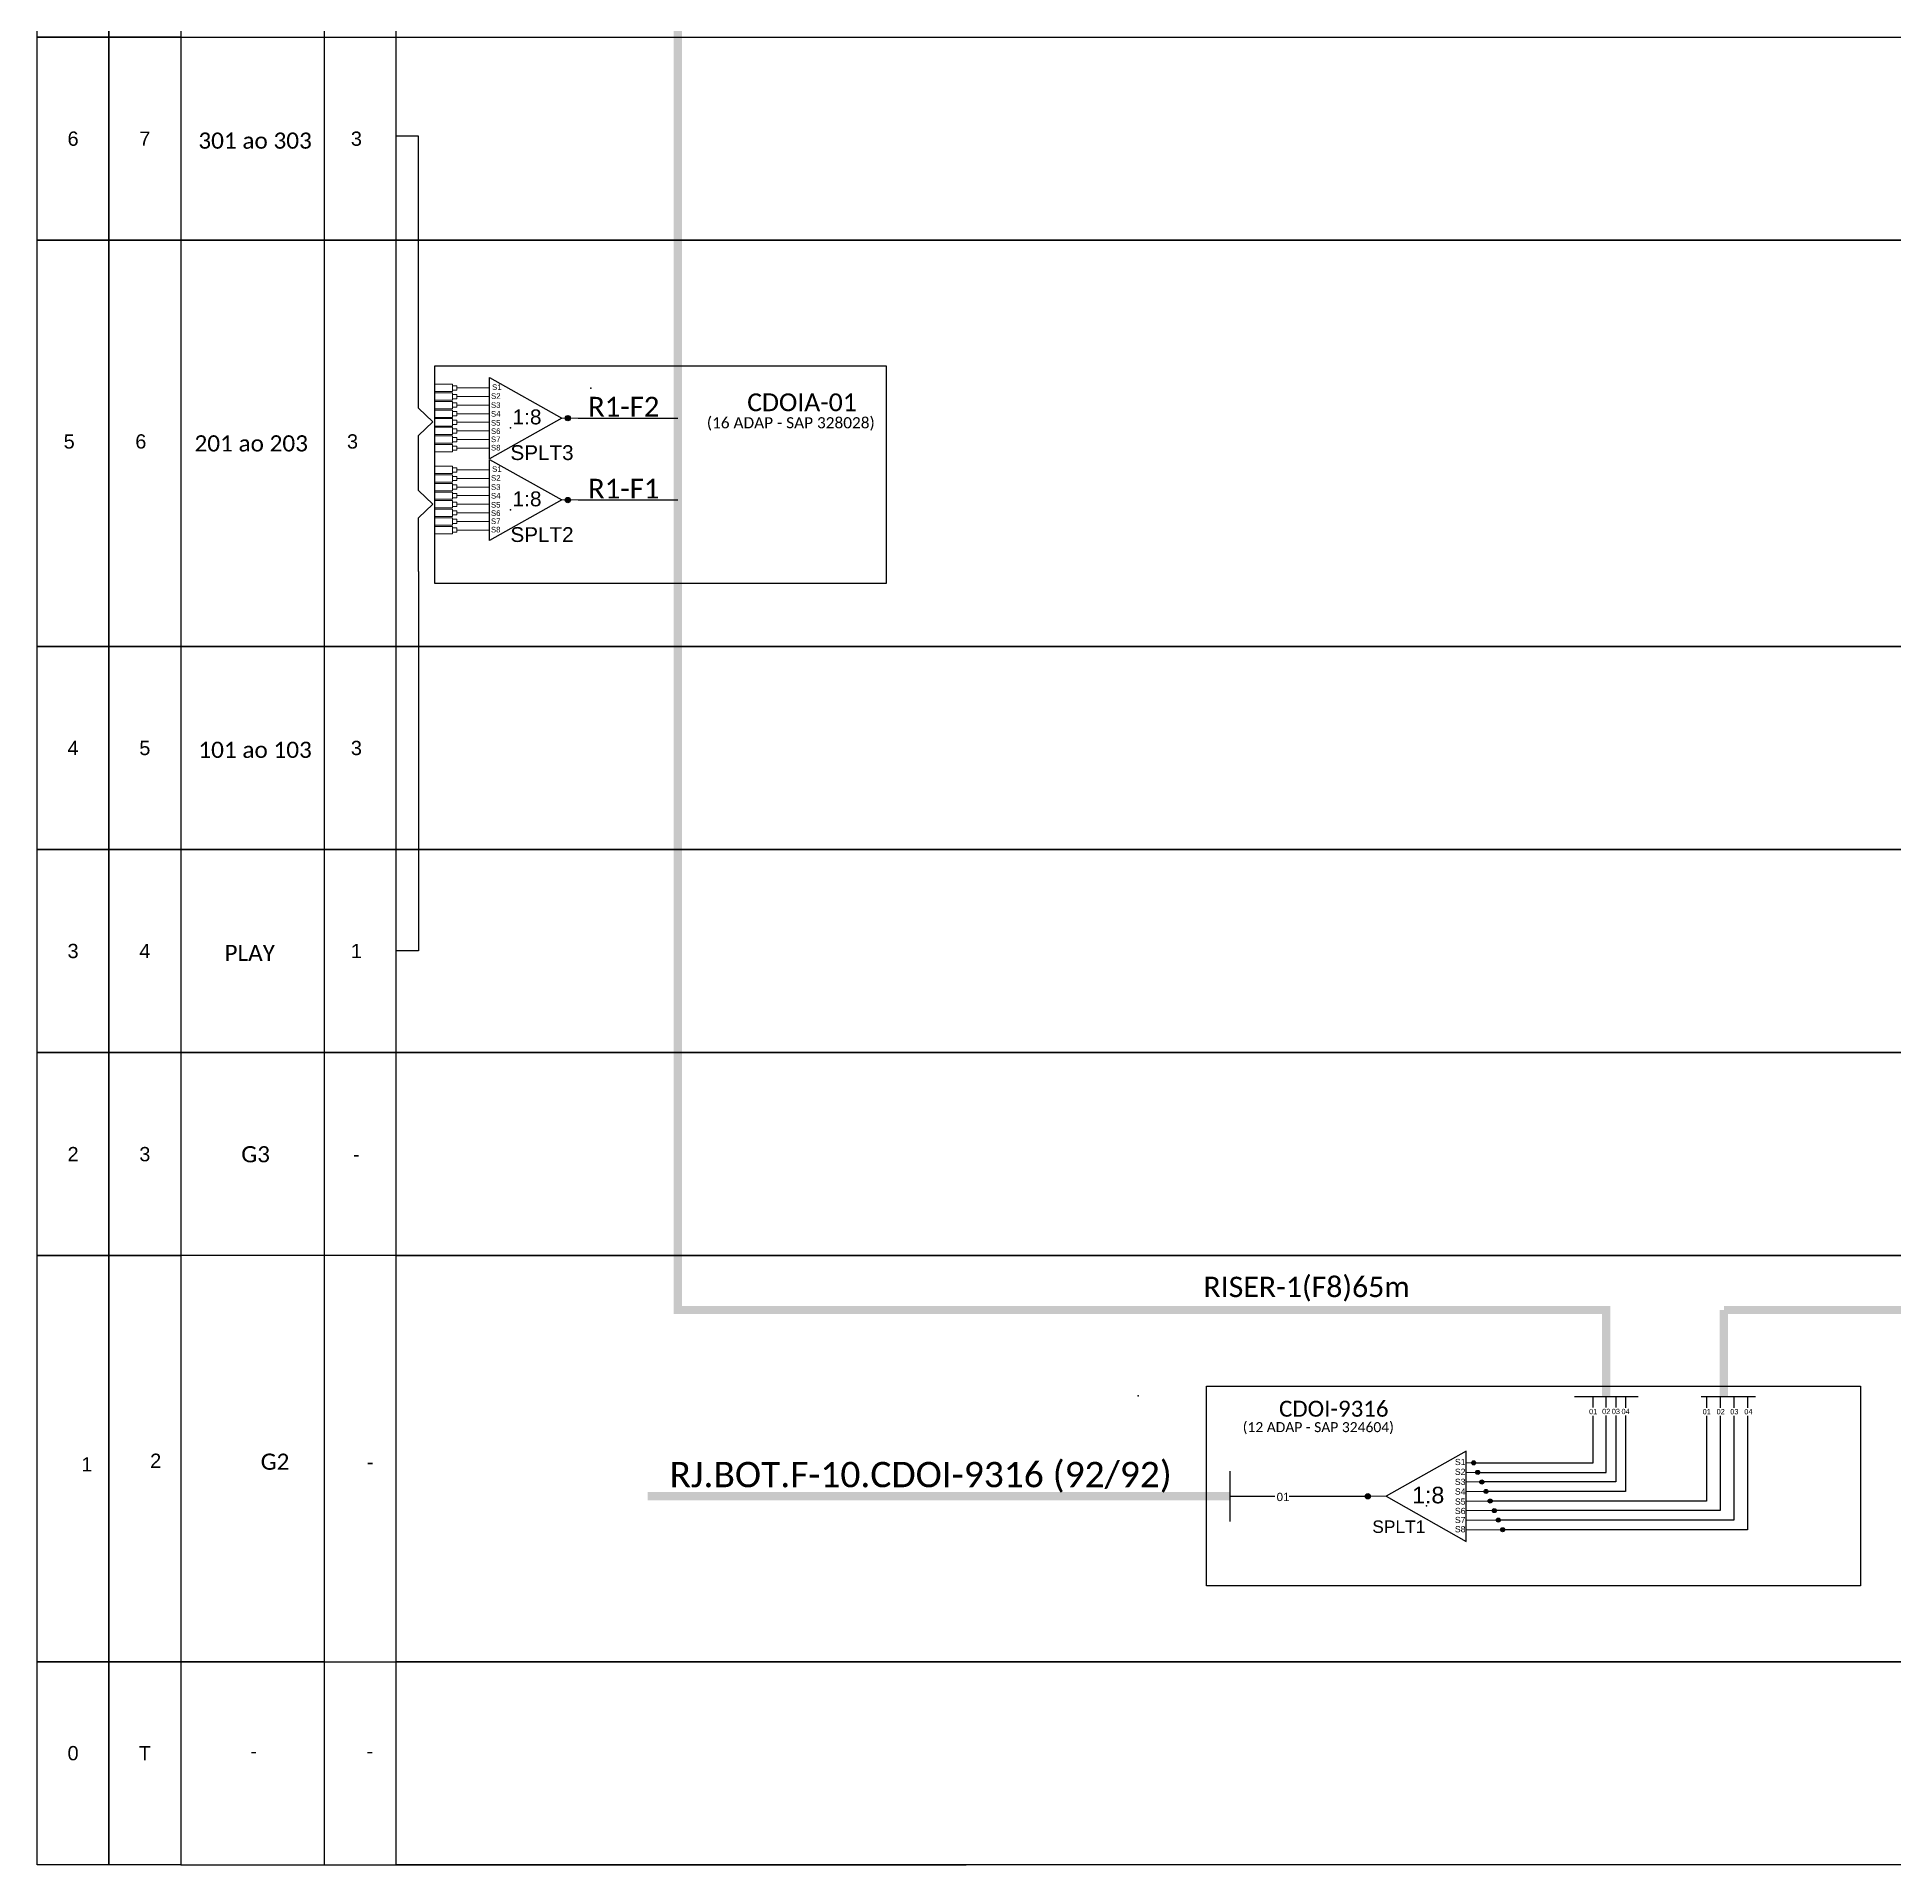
# Model space of a CAD drawing. Header units: metres. Extents: x -834 to 7, y 763 to 1357.
# Drawn here: x -265.3 to -102.5, y 1031.3 to 1191.4 of the extents above; entities that cross this region are included whole.
import ezdxf
from ezdxf.enums import TextEntityAlignment as Align

# ---------------------------------------------------------------- set-up
doc = ezdxf.new("R2010")
doc.units = ezdxf.units.M
doc.styles.add('ARIAL', font='arial.ttf')
doc.styles.add('WMF-Calibri0', font='calibri.ttf')

# ---------------------------------------------------------------- blocks, each defined once
blk = doc.blocks.new('A$C415C251F')
at = {"color": 3}
blk.add_point((0, 0), dxfattribs=at)
blk = doc.blocks.new('LEG_CDOIA8_C-SPLT_ESQ')
at = {"color": 3, "extrusion": (0, 0, -1), "xscale": -1, "zscale": -1}
blk.add_blockref('A$C415C251F', (0, 0), dxfattribs=at)
at = {"color": 1, "style": 'WMF-Calibri0', "flags": 4}
blk.add_attdef('CDO', (21.44, -2.61), '', height=2, dxfattribs=at)
blk.add_attdef('MODELO', text='', height=1.5, dxfattribs=at).set_placement((22.54, -4.54), align=Align.CENTER)
at = {"style": 'ARIAL', "flags": 4}
blk.add_attdef('SPLITAGEM', text='', height=1.5, dxfattribs=at).set_placement((18.61, -12.59), align=Align.CENTER)
blk = doc.blocks.new('SPLITTER_')
blk.add_point((0, 0))
at = {"style": 'ARIAL', "flags": 4}
blk.add_attdef('SPLT', (0, -3.26), '', height=1.5, dxfattribs=at)
blk = doc.blocks.new('SPLT_1-8_SC-APC_ESQ')
at = {"color": 1}
blk.add_lwpolyline([(7.37, -2.1), (17.04, -7.55), (7.37, -13), (7.37, -2.1)], dxfattribs=at)
at = {"color": 3, "lineweight": 0}
for points in [[(2.41, -3.02), (0, -3.02)], [(2.41, -4), (0, -4)], [(2.41, -4.17), (0, -4.17)], [(2.41, -3.02), (2.41, -4)], [(2.41, -4.17), (2.41, -5.16)], [(2.99, -3.51), (7.37, -3.51)], [(7.37, -4.66), (2.99, -4.66)], [(2.41, -5.16), (0, -5.16)], [(2.41, -5.32), (0, -5.32)], [(2.41, -6.31), (0, -6.31)], [(2.41, -6.48), (0, -6.48)], [(2.41, -7.46), (0, -7.46)], [(2.41, -5.32), (2.41, -6.31)], [(2.41, -6.48), (2.41, -7.46)], [(7.37, -5.82), (2.99, -5.82)], [(7.37, -6.97), (2.99, -6.97)], [(2.41, -7.63), (0, -7.63)], [(2.41, -8.62), (0, -8.62)], [(2.41, -8.78), (0, -8.78)], [(2.41, -9.77), (0, -9.77)], [(2.41, -9.94), (0, -9.94)], [(2.41, -7.63), (2.41, -8.62)], [(2.41, -8.78), (2.41, -9.77)], [(2.41, -9.94), (2.41, -10.92)], [(7.37, -8.12), (2.99, -8.12)], [(7.37, -9.28), (2.99, -9.28)], [(2.41, -10.92), (0, -10.92)], [(2.41, -11.09), (0, -11.09)], [(2.41, -12.08), (0, -12.08)], [(2.41, -11.09), (2.41, -12.08)], [(7.37, -10.43), (2.99, -10.43)], [(7.37, -11.58), (2.99, -11.58)]]:
    blk.add_lwpolyline(points, dxfattribs=at)
for points in [[(2.99, -3.22), (2.41, -3.22), (2.41, -3.8), (2.99, -3.8)], [(2.99, -4.38), (2.41, -4.38), (2.41, -4.95), (2.99, -4.95)], [(2.99, -5.53), (2.41, -5.53), (2.41, -6.1), (2.99, -6.1)], [(2.99, -6.68), (2.41, -6.68), (2.41, -7.26), (2.99, -7.26)], [(2.99, -7.84), (2.41, -7.84), (2.41, -8.41), (2.99, -8.41)], [(2.99, -8.99), (2.41, -8.99), (2.41, -9.56), (2.99, -9.56)], [(2.99, -10.14), (2.41, -10.14), (2.41, -10.72), (2.99, -10.72)], [(2.99, -11.3), (2.41, -11.3), (2.41, -11.87), (2.99, -11.87)]]:
    blk.add_lwpolyline(points, close=True, dxfattribs=at)
at = {"color": 1, "lineweight": 0}
blk.add_lwpolyline([(17.04, -7.55), (19.26, -7.55)], dxfattribs=at)
at = {"color": 1, "style": 'ARIAL'}
for s, height, p in [('S2', 0.75, (7.56, -4.97)), ('S1', 0.75, (7.7, -3.78)), ('S3', 0.75, (7.55, -6.18)), ('S4', 0.75, (7.55, -7.36)), ('1:8', 2, (10.45, -8.4)), ('S5', 0.75, (7.55, -8.57)), ('S6', 0.75, (7.55, -9.69)), ('S7', 0.75, (7.55, -10.78)), ('S8', 0.75, (7.55, -11.9))]:
    blk.add_text(s, height=height, dxfattribs=at).set_placement(p)

msp = doc.modelspace()

# ---------------------------------------------------------------- hatches: boundary and pattern name
h = msp.add_hatch(color=3)
h.dxf.hatch_style = 1
edge = h.paths.add_edge_path()
edge.add_arc((-218.83, 1158.04), 0.233, 0, 360)
h = msp.add_hatch(color=3)
h.dxf.hatch_style = 1
edge = h.paths.add_edge_path()
edge.add_arc((-218.83, 1150.86), 0.233, 0, 360)
h = msp.add_hatch(color=3)
h.dxf.hatch_style = 1
edge = h.paths.add_edge_path()
edge.add_arc((-139.45, 1066.5), 0.176, 0, 360)
h = msp.add_hatch(color=3)
h.dxf.hatch_style = 1
edge = h.paths.add_edge_path()
edge.add_arc((-139.09, 1065.66), 0.176, 0, 360)
h = msp.add_hatch(color=3)
h.dxf.hatch_style = 1
edge = h.paths.add_edge_path()
edge.add_arc((-138.73, 1064.82), 0.176, 0, 360)
h = msp.add_hatch(color=3)
h.dxf.hatch_style = 1
edge = h.paths.add_edge_path()
edge.add_arc((-148.72, 1063.57), 0.233, 0, 360)
h = msp.add_hatch(color=3)
h.dxf.hatch_style = 1
edge = h.paths.add_edge_path()
edge.add_arc((-148.72, 1063.57), 0.186, 0, 360)
h = msp.add_hatch(color=3)
h.dxf.hatch_style = 1
edge = h.paths.add_edge_path()
edge.add_arc((-138.37, 1063.99), 0.176, 0, 360)
h = msp.add_hatch(color=3)
h.dxf.hatch_style = 1
edge = h.paths.add_edge_path()
edge.add_arc((-138, 1063.15), 0.176, 0, 360)
h = msp.add_hatch(color=3)
h.dxf.hatch_style = 1
edge = h.paths.add_edge_path()
edge.add_arc((-137.64, 1062.31), 0.176, 0, 360)
h = msp.add_hatch(color=3)
h.dxf.hatch_style = 1
edge = h.paths.add_edge_path()
edge.add_arc((-137.28, 1061.48), 0.176, 0, 360)
h = msp.add_hatch(color=3)
h.dxf.hatch_style = 1
edge = h.paths.add_edge_path()
edge.add_arc((-136.91, 1060.64), 0.176, 0, 360)

# ---------------------------------------------------------------- linework, layer by layer
for p, q in [((-240.18, 1262.6), (-240.18, 1191.42)), ((-233.89, 1262.6), (-233.89, 1191.42)), ((-240.18, 1244.81), (-240.18, 1173.63)), ((-233.89, 1244.81), (-233.89, 1173.63)), ((-240.18, 1209.22), (-240.18, 1138.04)), ((-233.89, 1209.22), (-233.89, 1138.04)), ((-252.76, 1191.42), (-45.16, 1191.42)), ((-252.76, 1191.42), (-45.16, 1191.42)), ((-240.18, 1191.42), (-240.18, 1120.25)), ((-233.89, 1191.42), (-233.89, 1120.25)), ((-45.16, 1173.63), (-252.76, 1173.63)), ((-252.76, 1173.63), (-45.16, 1173.63)), ((-45.16, 1173.63), (-252.76, 1173.63)), ((-252.76, 1173.63), (-45.16, 1173.63)), ((-240.18, 1173.63), (-240.18, 1102.45)), ((-233.89, 1173.63), (-233.89, 1102.45)), ((-45.16, 1138.04), (-252.76, 1138.04)), ((-252.76, 1138.04), (-45.16, 1138.04)), ((-45.16, 1138.04), (-252.76, 1138.04)), ((-252.76, 1138.04), (-45.16, 1138.04)), ((-240.18, 1138.04), (-240.18, 1084.66)), ((-233.89, 1138.04), (-233.89, 1084.66)), ((-45.16, 1120.25), (-252.76, 1120.25)), ((-252.76, 1120.25), (-45.16, 1120.25)), ((-45.16, 1120.25), (-252.76, 1120.25)), ((-252.76, 1120.25), (-45.16, 1120.25)), ((-240.18, 1120.25), (-240.18, 1049.07)), ((-233.89, 1120.25), (-233.89, 1049.07)), ((-45.16, 1102.45), (-252.76, 1102.45)), ((-252.76, 1102.45), (-45.16, 1102.45)), ((-45.16, 1102.45), (-252.76, 1102.45)), ((-252.76, 1102.45), (-45.16, 1102.45)), ((-240.18, 1102.45), (-240.18, 1031.27)), ((-233.89, 1102.45), (-233.89, 1031.27)), ((-265.34, 1084.66), (-259.05, 1084.66)), ((-265.34, 1049.07), (-265.34, 1084.66)), ((-265.34, 1084.66), (-259.05, 1084.66)), ((-265.34, 1049.07), (-265.34, 1084.66)), ((-259.05, 1084.66), (-259.05, 1049.07)), ((-259.05, 1084.66), (-252.76, 1084.66)), ((-259.05, 1049.07), (-259.05, 1084.66)), ((-259.05, 1084.66), (-259.05, 1049.07)), ((-259.05, 1084.66), (-252.76, 1084.66)), ((-259.05, 1049.07), (-259.05, 1084.66)), ((-252.76, 1084.66), (-252.76, 1049.07)), ((-240.18, 1084.66), (-252.76, 1084.66)), ((-252.76, 1084.66), (-252.76, 1049.07)), ((-252.76, 1084.66), (-252.76, 1049.07)), ((-240.18, 1084.66), (-252.76, 1084.66)), ((-252.76, 1084.66), (-252.76, 1049.07)), ((-45.16, 1084.66), (-233.89, 1084.66)), ((-45.16, 1084.66), (-233.89, 1084.66)), ((-265.34, 1049.07), (-259.05, 1049.07)), ((-265.34, 1031.27), (-265.34, 1049.07)), ((-259.05, 1049.07), (-265.34, 1049.07)), ((-265.34, 1049.07), (-259.05, 1049.07)), ((-265.34, 1031.27), (-265.34, 1049.07)), ((-259.05, 1049.07), (-265.34, 1049.07)), ((-259.05, 1049.07), (-259.05, 1031.27)), ((-259.05, 1049.07), (-252.76, 1049.07)), ((-259.05, 1031.27), (-259.05, 1049.07)), ((-252.76, 1049.07), (-259.05, 1049.07)), ((-259.05, 1049.07), (-259.05, 1031.27)), ((-259.05, 1049.07), (-252.76, 1049.07)), ((-259.05, 1031.27), (-259.05, 1049.07)), ((-252.76, 1049.07), (-259.05, 1049.07)), ((-252.76, 1049.07), (-252.76, 1031.27)), ((-240.18, 1049.07), (-252.76, 1049.07)), ((-252.76, 1049.07), (-252.76, 1031.27)), ((-252.76, 1049.07), (-240.18, 1049.07)), ((-252.76, 1049.07), (-252.76, 1031.27)), ((-240.18, 1049.07), (-252.76, 1049.07)), ((-252.76, 1049.07), (-252.76, 1031.27)), ((-252.76, 1049.07), (-240.18, 1049.07)), ((-252.76, 1031.27), (-183.92, 1031.27)), ((-252.76, 1031.27), (-183.92, 1031.27))]:
    msp.add_line(p, q)
at = {"color": 5, "const_width": 0.726}
msp.add_lwpolyline([(-209.19, 1297.35), (-209.19, 1079.89), (-127.83, 1079.89), (-127.83, 1072.32)], dxfattribs=at)
at = {"color": 6, "const_width": 0.726}
for points in [[(-69.94, 1296.98), (-69.94, 1079.89), (-117.52, 1079.89)], [(-117.52, 1072.32), (-117.52, 1079.89)]]:
    msp.add_lwpolyline(points, dxfattribs=at)
for points in [[(-265.34, 1209.22), (-259.05, 1209.22), (-259.05, 1191.42), (-265.34, 1191.42)], [(-265.34, 1209.22), (-259.05, 1209.22), (-259.05, 1191.42), (-265.34, 1191.42)], [(-259.05, 1209.22), (-252.76, 1209.22), (-252.76, 1191.42), (-259.05, 1191.42)], [(-259.05, 1209.22), (-252.76, 1209.22), (-252.76, 1191.42), (-259.05, 1191.42)], [(-265.34, 1191.42), (-259.05, 1191.42), (-259.05, 1173.63), (-265.34, 1173.63)], [(-265.34, 1191.42), (-259.05, 1191.42), (-259.05, 1173.63), (-265.34, 1173.63)], [(-259.05, 1191.42), (-252.76, 1191.42), (-252.76, 1173.63), (-259.05, 1173.63)], [(-259.05, 1191.42), (-252.76, 1191.42), (-252.76, 1173.63), (-259.05, 1173.63)], [(-265.34, 1173.63), (-259.05, 1173.63), (-259.05, 1138.04), (-265.34, 1138.04)], [(-265.34, 1173.63), (-259.05, 1173.63), (-259.05, 1138.04), (-265.34, 1138.04)], [(-259.05, 1173.63), (-252.76, 1173.63), (-252.76, 1138.04), (-259.05, 1138.04)], [(-259.05, 1173.63), (-252.76, 1173.63), (-252.76, 1138.04), (-259.05, 1138.04)], [(-265.34, 1138.04), (-259.05, 1138.04), (-259.05, 1120.25), (-265.34, 1120.25)], [(-265.34, 1138.04), (-259.05, 1138.04), (-259.05, 1120.25), (-265.34, 1120.25)], [(-259.05, 1138.04), (-252.76, 1138.04), (-252.76, 1120.25), (-259.05, 1120.25)], [(-259.05, 1138.04), (-252.76, 1138.04), (-252.76, 1120.25), (-259.05, 1120.25)], [(-265.34, 1120.25), (-259.05, 1120.25), (-259.05, 1102.45), (-265.34, 1102.45)], [(-265.34, 1120.25), (-259.05, 1120.25), (-259.05, 1102.45), (-265.34, 1102.45)], [(-259.05, 1120.25), (-252.76, 1120.25), (-252.76, 1102.45), (-259.05, 1102.45)], [(-259.05, 1120.25), (-252.76, 1120.25), (-252.76, 1102.45), (-259.05, 1102.45)], [(-265.34, 1102.45), (-259.05, 1102.45), (-259.05, 1084.66), (-265.34, 1084.66)], [(-265.34, 1102.45), (-259.05, 1102.45), (-259.05, 1084.66), (-265.34, 1084.66)], [(-259.05, 1102.45), (-252.76, 1102.45), (-252.76, 1084.66), (-259.05, 1084.66)], [(-259.05, 1102.45), (-252.76, 1102.45), (-252.76, 1084.66), (-259.05, 1084.66)]]:
    msp.add_lwpolyline(points, close=True)
at = {"color": 3}
for points in [[(-231.92, 1158.92), (-231.92, 1182.74), (-233.89, 1182.74)], [(-231.92, 1151.71), (-231.92, 1156.51), (-230.67, 1157.71), (-231.92, 1158.92), (-231.92, 1158.92)], [(-231.92, 1144.6), (-231.92, 1149.3), (-230.67, 1150.5), (-231.92, 1151.71), (-231.92, 1151.71)], [(-231.92, 1144.6), (-231.92, 1111.35), (-233.89, 1111.35)], [(-160.81, 1063.57), (-156.86, 1063.57)], [(-155.6, 1063.57), (-148.91, 1063.57)]]:
    msp.add_lwpolyline(points, dxfattribs=at)
at = {"color": 1}
for points in [[(-230.5, 1162.63), (-190.94, 1162.63), (-190.94, 1143.54), (-230.5, 1143.54)], [(-162.86, 1073.23), (-105.54, 1073.23), (-105.54, 1055.71), (-162.86, 1055.71)]]:
    msp.add_lwpolyline(points, close=True, dxfattribs=at)
at = {"color": 5}
for points in [[(-217.92, 1158.05), (-209.19, 1158.05)], [(-217.92, 1150.88), (-209.19, 1150.88)], [(-130.61, 1072.32), (-125.04, 1072.32)], [(-128.96, 1071.34), (-128.96, 1072.32)], [(-127.83, 1071.35), (-127.83, 1072.32)], [(-126.98, 1072.32), (-126.98, 1071.35)], [(-126.14, 1072.32), (-126.14, 1071.35)], [(-126.14, 1072.32), (-126.14, 1071.33)], [(-139.39, 1066.5), (-128.96, 1066.5), (-128.96, 1070.63)], [(-139.09, 1065.66), (-127.83, 1065.66), (-127.83, 1070.64)], [(-126.98, 1070.64), (-126.98, 1064.82), (-138.55, 1064.82)], [(-126.14, 1070.63), (-126.14, 1063.99), (-138.55, 1063.99)], [(-126.14, 1070.64), (-126.14, 1063.99), (-138.19, 1063.99)]]:
    msp.add_lwpolyline(points, dxfattribs=at)
for points in [[(-233.89, 1084.66), (-240.18, 1084.66)], [(-233.89, 1084.66), (-240.18, 1084.66)], [(-233.89, 1084.66), (-45.16, 1084.66)], [(-233.89, 1084.66), (-45.16, 1084.66)], [(-240.18, 1049.07), (-233.89, 1049.07)], [(-240.18, 1049.07), (-233.89, 1049.07)], [(-233.89, 1049.07), (-45.16, 1049.07)], [(-233.89, 1049.07), (-45.16, 1049.07)], [(-45.16, 1049.07), (-233.89, 1049.07)], [(-45.16, 1049.07), (-233.89, 1049.07)], [(-252.76, 1031.27), (-265.34, 1031.27)], [(-45.16, 1031.27), (-233.89, 1031.27)], [(-45.16, 1031.27), (-233.89, 1031.27)]]:
    msp.add_lwpolyline(points)
at = {"color": 6}
for points in [[(-119.51, 1072.32), (-114.74, 1072.32)], [(-119.05, 1072.32), (-119.05, 1071.33)], [(-117.85, 1072.32), (-117.85, 1071.33)], [(-116.65, 1072.32), (-116.65, 1071.33)], [(-115.45, 1072.32), (-115.45, 1071.33)], [(-119.05, 1070.63), (-119.05, 1063.15), (-137.83, 1063.15)], [(-117.85, 1070.63), (-117.85, 1062.31), (-137.47, 1062.31)], [(-116.65, 1070.63), (-116.65, 1061.48), (-137.1, 1061.48)], [(-115.45, 1070.63), (-115.45, 1060.64), (-136.74, 1060.64)]]:
    msp.add_lwpolyline(points, dxfattribs=at)
at = {"color": 1}
for points in [[(-140.09, 1067.52), (-147.11, 1063.57), (-140.09, 1059.61), (-140.09, 1067.52)], [(-160.81, 1065.78), (-160.81, 1061.36)]]:
    msp.add_lwpolyline(points, dxfattribs=at)
at = {"color": 7, "lineweight": 0}
for points in [[(-139.45, 1066.5), (-140.09, 1066.5)], [(-140.09, 1065.66), (-139.09, 1065.66)], [(-140.09, 1064.82), (-138.73, 1064.82)], [(-140.09, 1063.99), (-138.37, 1063.99)], [(-140.09, 1063.15), (-138, 1063.15)], [(-140.09, 1062.31), (-137.82, 1062.31)], [(-140.09, 1061.48), (-137.28, 1061.48)], [(-140.09, 1060.64), (-136.91, 1060.64)]]:
    msp.add_lwpolyline(points, dxfattribs=at)
at = {"color": 1, "const_width": 0.726}
msp.add_lwpolyline([(-211.82, 1063.57), (-211.82, 1063.57), (-160.81, 1063.57)], dxfattribs=at)
at = {"color": 1, "lineweight": 0}
msp.add_lwpolyline([(-147.11, 1063.57), (-148.72, 1063.57)], dxfattribs=at)
at = {"color": 3}
for centre, radius in [((-218.83, 1158.04), 0.233), ((-218.83, 1150.86), 0.233), ((-139.45, 1066.5), 0.176), ((-139.09, 1065.66), 0.176), ((-138.73, 1064.82), 0.176), ((-148.72, 1063.57), 0.233), ((-148.72, 1063.57), 0.186), ((-138.37, 1063.99), 0.176), ((-138, 1063.15), 0.176), ((-137.64, 1062.31), 0.176), ((-137.28, 1061.48), 0.176), ((-136.91, 1060.64), 0.176)]:
    msp.add_circle(centre, radius, dxfattribs=at)

# ---------------------------------------------------------------- block references
at = {"xscale": 0.6531839999997474, "yscale": 0.6531839999997474, "zscale": 0.6531839999997474}
for p in [(-230.5, 1162.98), (-230.5, 1155.8)]:
    msp.add_blockref('SPLT_1-8_SC-APC_ESQ', p, dxfattribs=at)
at = {"color": 3}
ref = msp.add_blockref('LEG_CDOIA8_C-SPLT_ESQ', (-216.82, 1160.68), dxfattribs=dict(at, xscale=0.7776000000001768, yscale=0.7776000000001768, zscale=0.7776000000001768))
ref.add_attrib('CDO', 'CDOIA-01', (-203.11, 1158.65), dxfattribs={"color": 1, "height": 1.555, "style": 'WMF-Calibri0'})
ref.add_attrib('MODELO', '(16 ADAP - SAP 328028)', dxfattribs={"color": 1, "height": 0.972, "style": 'WMF-Calibri0'}).set_placement((-199.29, 1157.15), align=Align.CENTER)
ref = msp.add_blockref('SPLITTER_', (-223.86, 1157.19), dxfattribs=dict(xscale=0.8640000000001964, yscale=0.8640000000001964, zscale=0.8640000000001964))
ref.add_attrib('SPLT', 'SPLT3', (-223.86, 1154.37), dxfattribs={"height": 1.296, "style": 'ARIAL'})
ref = msp.add_blockref('SPLITTER_', (-223.86, 1150.01), dxfattribs=dict(xscale=0.8640000000001964, yscale=0.8640000000001964, zscale=0.8640000000001964))
ref.add_attrib('SPLT', 'SPLT2', (-223.86, 1147.19), dxfattribs={"height": 1.296, "style": 'ARIAL'})
at = {"color": 1}
ref = msp.add_blockref('LEG_CDOIA8_C-SPLT_ESQ', (-168.84, 1072.37), dxfattribs=dict(at, xscale=0.6998400000001591, yscale=0.6998400000001591, zscale=0.6998400000001591))
ref.add_attrib('CDO', 'CDOI-9316', (-156.5, 1070.54), dxfattribs={"color": 1, "height": 1.4, "style": 'WMF-Calibri0'})
ref.add_attrib('MODELO', '(12 ADAP - SAP 324604)', dxfattribs={"color": 1, "height": 0.8748, "style": 'WMF-Calibri0'}).set_placement((-153.06, 1069.19), align=Align.CENTER)
ref = msp.add_blockref('SPLITTER_', (-143.59, 1062.73), dxfattribs=dict(xscale=-0.7257600000001649, yscale=0.7257600000001645, zscale=0.72576))
ref.add_attrib('SPLT', 'SPLT1', (-148.33, 1060.36), dxfattribs={"height": 1.089, "style": 'ARIAL'})

# ---------------------------------------------------------------- texts
at = {"style": 'WMF-Calibri0'}
for s, height, p in [('301 ao 303', 1.418, (-251.21, 1181.65)), ('201 ao 203', 1.418, (-251.55, 1155.12)), ('101 ao 103', 1.418, (-251.21, 1128.27)), ('PLAY', 1.418, (-248.92, 1110.47)), ('G3', 1.418, (-247.45, 1092.83)), ('G2', 1.418, (-245.75, 1065.89)), ('-', 1.15, (-246.64, 1040.6)), ('-', 1.15, (-236.46, 1040.6))]:
    msp.add_text(s, height=height, dxfattribs=at).set_placement(p)
at = {"color": 5, "style": 'WMF-Calibri0'}
for s, height, p in [('R1-F2', 1.728, (-217.06, 1158.18)), ('R1-F1', 1.728, (-217.06, 1151)), ('RISER-1(F8)65m', 1.7893, (-163.13, 1081.02))]:
    msp.add_text(s, height=height, dxfattribs=at).set_placement(p)
at = {"style": 'ARIAL'}
for s, height, p in [('01', 0.462, (-128.97, 1070.99)), ('02', 0.462, (-127.83, 1071)), ('03', 0.462, (-126.98, 1071)), ('04', 0.462, (-126.13, 1071)), ('01', 0.462, (-119.02, 1070.98)), ('02', 0.462, (-117.8, 1070.98)), ('03', 0.462, (-116.6, 1070.98)), ('04', 0.462, (-115.37, 1070.98)), ('01', 0.726, (-156.15, 1063.51))]:
    msp.add_text(s, height=height, dxfattribs=at).set_placement(p, align=Align.MIDDLE_CENTER)
at = {"color": 1, "style": 'WMF-Calibri0'}
msp.add_text('RJ.BOT.F-10.CDOI-9316 (92/92)', height=2.2178, dxfattribs=at).set_placement((-187.91, 1065.47, 4.62), align=Align.MIDDLE_CENTER)
at = {"color": 1, "style": 'ARIAL'}
for s, height, p in [('S1', 0.544, (-141.09, 1066.3)), ('S2', 0.544, (-141.09, 1065.44)), ('S3', 0.544, (-141.09, 1064.56)), ('1:8', 1.452, (-144.84, 1062.95)), ('S4', 0.544, (-141.09, 1063.71)), ('S5', 0.544, (-141.09, 1062.83)), ('S6', 0.544, (-141.09, 1062.01)), ('S7', 0.544, (-141.09, 1061.22)), ('S8', 0.544, (-141.09, 1060.41))]:
    msp.add_text(s, height=height, dxfattribs=at).set_placement(p)
at = {"style": 'ARIAL', "flags": 12}
for tag, text, p in [('6', 'XX', (-262.19, 1182.53)), ('7', 'XX', (-255.9, 1182.53)), ('3', '3', (-237.36, 1182.53)), ('5', 'XX', (-262.53, 1156)), ('6', 'XX', (-256.25, 1156)), ('3', 'XX', (-237.7, 1156)), ('4', 'XX', (-262.19, 1129.14)), ('5', 'XX', (-255.9, 1129.14)), ('3', 'XX', (-237.36, 1129.14)), ('3', 'XX', (-262.19, 1111.35)), ('4', 'XX', (-255.9, 1111.35)), ('1', 'XX', (-237.36, 1111.35)), ('2', 'XX', (-262.19, 1093.55)), ('2', 'XX', (-262.19, 1093.55)), ('3', 'XX', (-255.9, 1093.55)), ('-', 'XX', (-237.36, 1093.55)), ('1', 'XX', (-260.98, 1066.37)), ('1', 'XX', (-260.98, 1066.37)), ('2', 'XX', (-254.95, 1066.68)), ('-', 'XX', (-236.15, 1066.59)), ('0', 'XX', (-262.19, 1041.06)), ('0', 'XX', (-262.19, 1041.06)), ('T', 'XX', (-255.9, 1041.06))]:
    msp.add_attdef(tag, text=text, height=1.25, dxfattribs=at).set_placement(p, align=Align.MIDDLE_CENTER)

doc.saveas('drawing.dxf')
